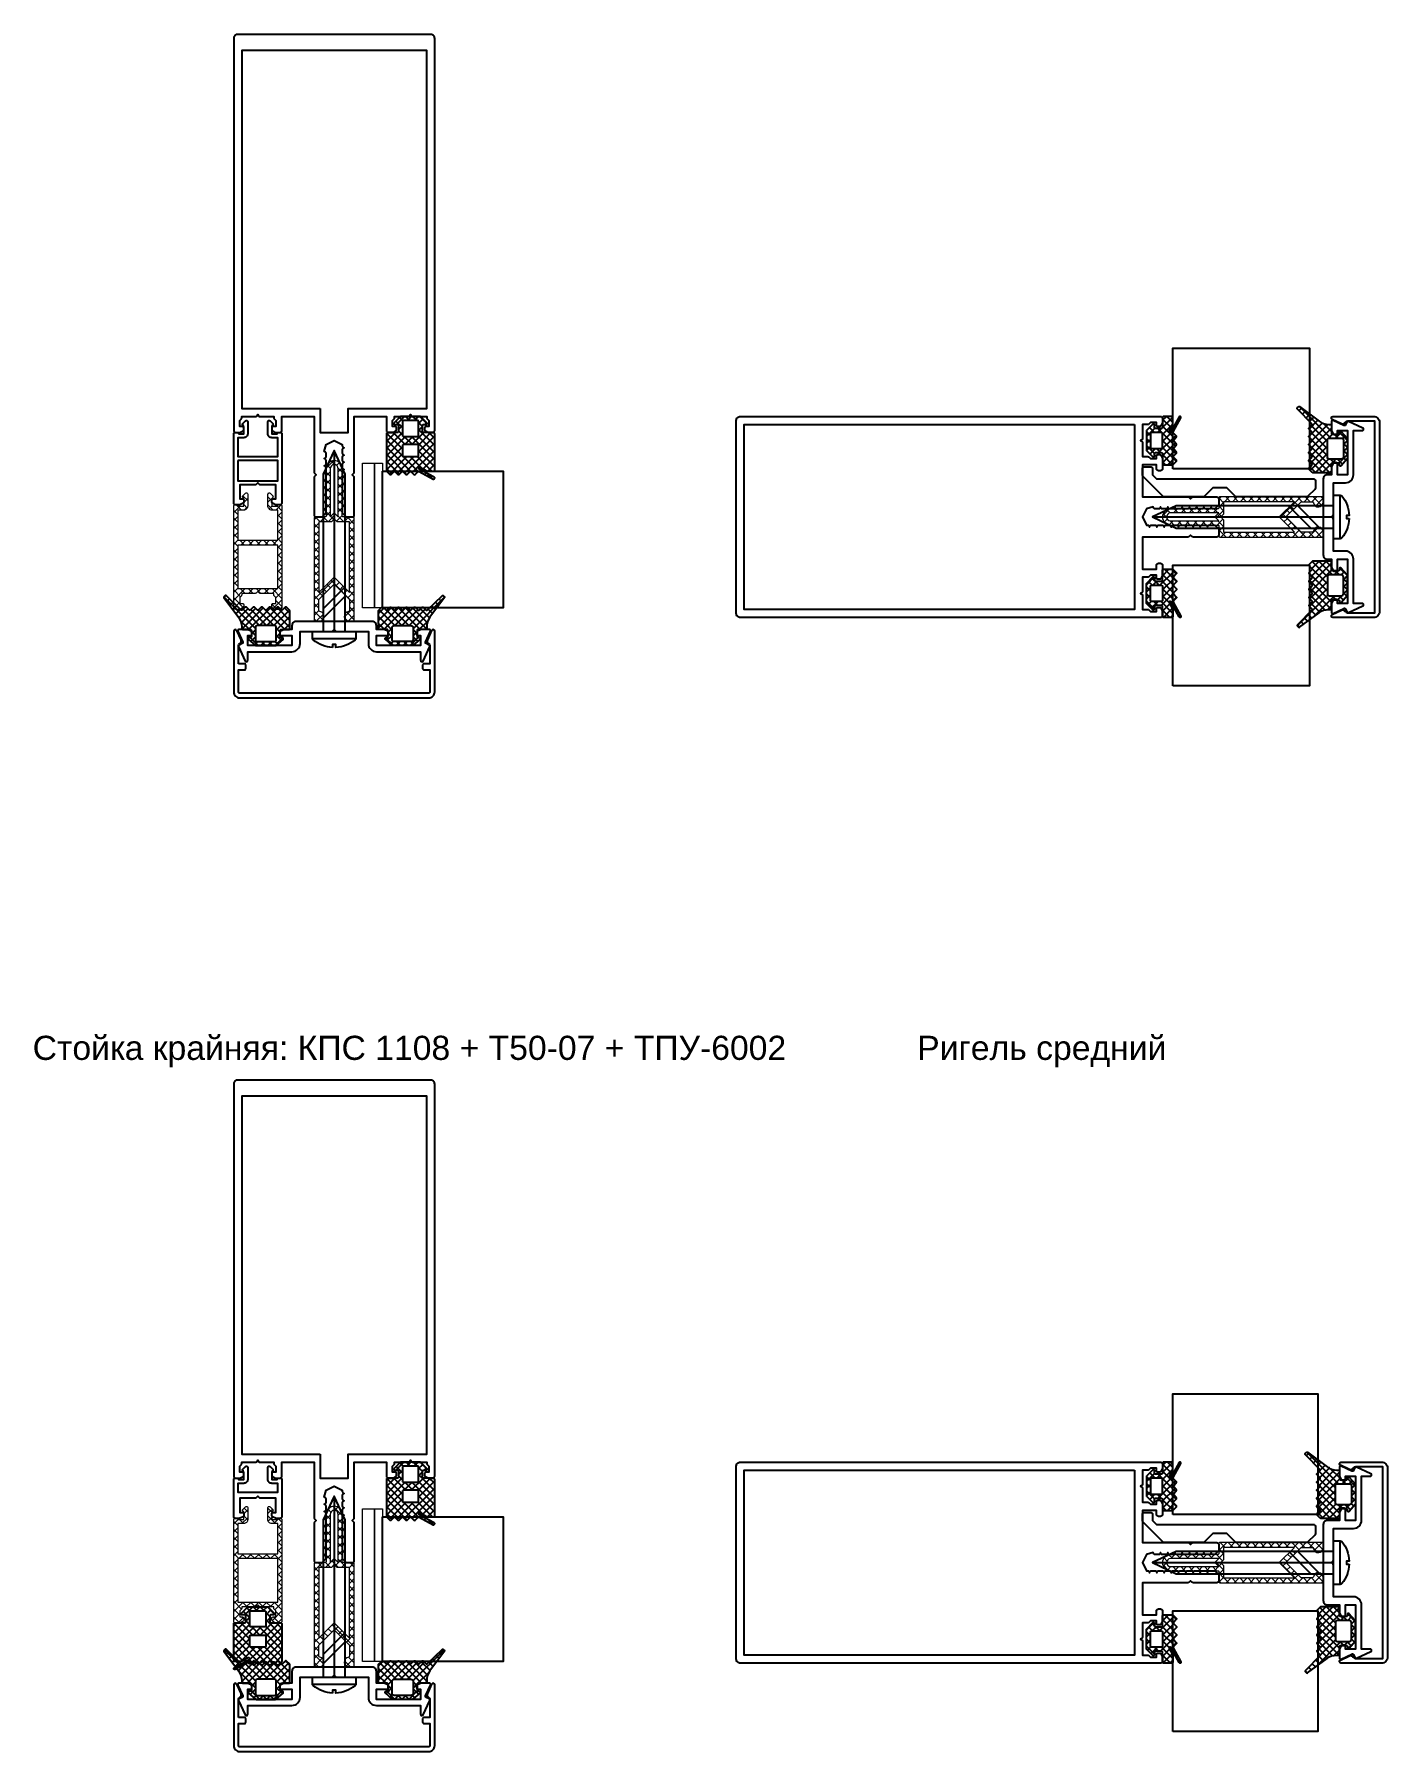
# Model space of a CAD drawing. Header units: millimetres. Extents: x 1744 to 18744, y -2272 to 2782.
# Drawn here: x 12708.1 to 13044.7, y -1097.6 to -670.6 of the extents above; entities that cross this region are included whole.
import ezdxf

# ---------------------------------------------------------------- set-up
doc = ezdxf.new("R2010")
doc.units = ezdxf.units.MM
doc.layers.add('Steklopaket', color=5, linetype='Continuous')
doc.layers.add('подписи', color=7, linetype='Continuous')
for name, color, linetype, lineweight in [('Подкладки', 1, 'Continuous', 20), ('Уплотнители', 1, 'Continuous', 20), ('Штриховка', 1, 'Continuous', 5)]:
    doc.layers.add(name, color=color, linetype=linetype, lineweight=lineweight)
doc.styles.get("Standard").update_dxf_attribs({"font": 'arial.ttf'})

# ---------------------------------------------------------------- blocks, each defined once
blk = doc.blocks.new('КП45548')
at = {"color": 146, "true_color": 0x105689}
blk.add_lwpolyline([(-25, 21.5, 0.414214), (-24.5, 21), (-23.57, 21, 0.116434), (-23.44, 21.03), (-22.67, 21.42, 0.284079), (-22.5, 21.69), (-22.5, 22.2, 0.414214), (-22.8, 22.5), (-23.5, 22.5), (-23.5, 24), (-23.09, 24.41, 0.198912), (-23, 24.62), (-23, 25), (-19.44, 25, 0.284079), (-19.17, 25.17), (-19, 25.5), (-18.83, 25.17, 0.284079), (-18.56, 25), (-15, 25), (-15, 24.62, 0.198912), (-14.91, 24.41), (-14.5, 24), (-14.5, 22.5), (-15.2, 22.5, 0.414214), (-15.5, 22.2), (-15.5, 21.69, 0.284079), (-15.33, 21.42), (-14.56, 21.03, 0.116434), (-14.43, 21), (-13.5, 21, 0.414214), (-13, 21.5), (-13, 25), (-5, 25), (-5, 11.12, 0.198912), (-4.91, 10.91), (-4.5, 10.5), (-4.91, 10.09, 0.198912), (-5, 9.88), (-5, 0.5, 0.414214), (-4.5, 0), (-3.12, 0, 0.198912), (-2.91, 0.09), (-2.09, 0.91, 0.198912), (-2, 1.12), (-2, 1.46, 0.284079), (-2.17, 1.73), (-2.5, 1.9), (-2.17, 2.07, 0.284079), (-2, 2.34), (-2, 3.26, 0.284079), (-2.17, 3.53), (-2.5, 3.7), (-2.17, 3.87, 0.284079), (-2, 4.14), (-2, 5.06, 0.284079), (-2.17, 5.33), (-2.5, 5.5), (-2.17, 5.67, 0.284079), (-2, 5.94), (-2, 6.86, 0.284079), (-2.17, 7.13), (-2.5, 7.3), (-2.17, 7.47, 0.284079), (-2, 7.74), (-2, 8.66, 0.284079), (-2.17, 8.93), (-2.5, 9.1), (-2.17, 9.27, 0.284079), (-2, 9.54), (-2, 10.46, 0.284079), (-2.17, 10.73), (-2.5, 10.9), (-2.17, 11.07, 0.284079), (-2, 11.34), (-2, 12.26, 0.284079), (-2.17, 12.53), (-2.5, 12.7), (-2.17, 12.87, 0.284079), (-2, 13.14), (-2, 14.06, 0.284079), (-2.17, 14.33), (-2.5, 14.5), (-2.17, 14.67, 0.284079), (-2, 14.94), (-2, 15.86, 0.284079), (-2.17, 16.13), (-2.5, 16.3), (-2, 18), (0, 19), (2, 18), (2, 17.64, 0.284079), (2.17, 17.37), (2.5, 17.2), (2.17, 17.03, 0.284079), (2, 16.76), (2, 15.84, 0.284079), (2.17, 15.57), (2.5, 15.4), (2.17, 15.23, 0.284079), (2, 14.96), (2, 14.04, 0.284079), (2.17, 13.77), (2.5, 13.6), (2.17, 13.43, 0.284079), (2, 13.16), (2, 12.24, 0.284079), (2.17, 11.97), (2.5, 11.8), (2.17, 11.63, 0.284079), (2, 11.36), (2, 10.44, 0.284079), (2.17, 10.17), (2.5, 10), (2.17, 9.83, 0.284079), (2, 9.56), (2, 8.64, 0.284079), (2.17, 8.37), (2.5, 8.2), (2.17, 8.03, 0.284079), (2, 7.76), (2, 6.84, 0.284079), (2.17, 6.57), (2.5, 6.4), (2.17, 6.23, 0.284079), (2, 5.96), (2, 5.04, 0.284079), (2.17, 4.77), (2.5, 4.6), (2.17, 4.43, 0.284079), (2, 4.16), (2, 3.24, 0.284079), (2.17, 2.97), (2.5, 2.8), (2.17, 2.63, 0.284079), (2, 2.36), (2, 1.12, 0.198912), (2.09, 0.91), (2.91, 0.09, 0.198912), (3.12, 0), (4.5, 0, 0.414214), (5, 0.5), (5, 9.88, 0.198912), (4.91, 10.09), (4.5, 10.5), (4.91, 10.91, 0.198912), (5, 11.12), (5, 25), (13, 25), (13, 21.5, 0.414214), (13.5, 21), (14.43, 21, 0.116434), (14.56, 21.03), (15.33, 21.42, 0.284079), (15.5, 21.69), (15.5, 22.2, 0.414214), (15.2, 22.5), (14.5, 22.5), (14.5, 24), (14.91, 24.41, 0.198912), (15, 24.62), (15, 25), (18.56, 25, 0.284079), (18.83, 25.17), (19, 25.5), (19.17, 25.17, 0.284079), (19.44, 25), (23, 25), (23, 24.62, 0.198912), (23.09, 24.41), (23.5, 24), (23.5, 22.5), (22.8, 22.5, 0.414214), (22.5, 22.2), (22.5, 21.69, 0.284079), (22.67, 21.42), (23.44, 21.03, 0.116434), (23.57, 21), (24.5, 21, 0.414214), (25, 21.5), (25, 119, 0.414214), (24, 120), (-24, 120, 0.414214), (-25, 119)], format="xyb", close=True, dxfattribs=at)
blk.add_lwpolyline([(-3.5, 27), (-3.5, 21), (3.5, 21), (3.5, 27), (23, 27), (23, 116), (-23, 116), (-23, 27)], close=True, dxfattribs=at)
blk = doc.blocks.new('ТПУ-6002')
at = {"true_color": 0xafd9aa}
h = blk.add_hatch(dxfattribs=at)
h.set_pattern_fill('ANSI37', color=9, scale=10, angle=180, style=0)
h.set_pattern_definition([(225, (359.6389, 110.4286), (0.8838835, -0.8838835), []), (315, (359.6389, 110.4286), (0.8838835, 0.8838835), [])])
edge = h.paths.add_edge_path(flags=16)
edge.add_line((1.75, -1), (-1.75, -1))
edge.add_arc((-1.75, -1.25), 0.25, 90, 180)
edge.add_line((-2, -1.25), (-2, -4.75))
edge.add_arc((-1.75, -4.75), 0.25, 180, 270)
edge.add_line((-1.75, -5), (1.75, -5))
edge.add_arc((1.75, -4.75), 0.25, 270, 360)
edge.add_line((2, -4.75), (2, -1.25))
edge.add_arc((1.75, -1.25), 0.25, 0, 90)
edge = h.paths.add_edge_path()
edge.add_line((2.37, -12.66), (4.04, -13.57))
edge.add_arc((4.16, -13.35), 0.25, 241.5196, 270)
edge.add_line((4.16, -13.6), (5.75, -13.6))
edge.add_arc((5.75, -13.35), 0.25, 270, 360)
edge.add_line((6, -13.35), (6, -4.25))
edge.add_arc((5.75, -4.25), 0.25, 0, 90)
edge.add_line((5.75, -4), (3.25, -4))
edge.add_arc((3.25, -3.75), 0.25, 180, 270, ccw=False)
edge.add_line((3, -3.75), (3, -2.25))
edge.add_arc((3.25, -2.25), 0.25, 90, 180, ccw=False)
edge.add_line((3.25, -2), (3.9, -2))
edge.add_arc((3.9, -1.75), 0.25, 270, 405.0646)
edge.add_line((4.08, -1.57), (2.57, -0.07))
edge.add_arc((2.4, -0.25), 0.25, 45.0646, 90)
edge.add_line((2.4, 0), (-2.4, 0))
edge.add_arc((-2.4, -0.25), 0.25, 90, 134.9354)
edge.add_line((-2.57, -0.07), (-4.08, -1.57))
edge.add_arc((-3.9, -1.75), 0.25, 134.9354, 270)
edge.add_line((-3.9, -2), (-3.25, -2))
edge.add_arc((-3.25, -2.25), 0.25, 0, 90, ccw=False)
edge.add_line((-3, -2.25), (-3, -3.75))
edge.add_arc((-3.25, -3.75), 0.25, -90, 0, ccw=False)
edge.add_line((-3.25, -4), (-5.75, -4))
edge.add_arc((-5.75, -4.25), 0.25, 90, 180)
edge.add_line((-6, -4.25), (-6, -13.5))
edge.add_arc((-5.75, -13.5), 0.25, 180, 225)
edge.add_line((-5.93, -13.67), (-5.18, -14.42))
edge.add_arc((-5, -14.25), 0.25, 225, 315)
edge.add_line((-4.82, -14.42), (-4.18, -13.78))
edge.add_arc((-4, -13.95), 0.25, 45, 135, ccw=False)
edge.add_line((-3.82, -13.78), (-3.18, -14.42))
edge.add_arc((-3, -14.25), 0.25, 225, 315)
edge.add_line((-2.82, -14.42), (-2.18, -13.78))
edge.add_arc((-2, -13.95), 0.25, 45, 135, ccw=False)
edge.add_line((-1.82, -13.78), (-1.18, -14.42))
edge.add_arc((-1, -14.25), 0.25, 225, 315)
edge.add_line((-0.82, -14.42), (-0.18, -13.78))
edge.add_arc((0, -13.95), 0.25, 45, 135, ccw=False)
edge.add_line((0.18, -13.78), (0.82, -14.42))
edge.add_arc((1, -14.25), 0.25, 225, 315)
edge.add_line((1.18, -14.42), (1.87, -13.73))
edge.add_arc((2.04, -13.91), 0.25, 61.5196, 135, ccw=False)
edge.add_line((2.16, -13.69), (5.63, -15.57))
edge.add_arc((5.75, -15.35), 0.25, 241.5196, 421.5196)
edge.add_line((5.87, -15.13), (2.13, -13.1))
edge.add_arc((2.25, -12.88), 0.25, 61.5196, 241.5196, ccw=False)
edge = h.paths.add_edge_path(flags=16)
edge.add_line((1.75, -7), (-1.75, -7))
edge.add_arc((-1.75, -7.25), 0.25, 90, 180)
edge.add_line((-2, -7.25), (-2, -9.75))
edge.add_arc((-1.75, -9.75), 0.25, 180, 270)
edge.add_line((-1.75, -10), (1.75, -10))
edge.add_arc((1.75, -9.75), 0.25, 270, 360)
edge.add_line((2, -9.75), (2, -7.25))
edge.add_arc((1.75, -7.25), 0.25, 0, 90)
at = {"color": 9, "true_color": 0xafd9aa}
for points in [[(2.37, -12.66), (4.04, -13.57, 0.124913), (4.16, -13.6), (5.75, -13.6, 0.414214), (6, -13.35), (6, -4.25, 0.414214), (5.75, -4), (3.25, -4, -0.414214), (3, -3.75), (3, -2.25, -0.414214), (3.25, -2), (3.9, -2, 0.668587), (4.08, -1.57), (2.57, -0.07, 0.198619), (2.4, 0), (-2.4, 0, 0.198619), (-2.57, -0.07), (-4.08, -1.57, 0.668587), (-3.9, -2), (-3.25, -2, -0.414214), (-3, -2.25), (-3, -3.75, -0.414214), (-3.25, -4), (-5.75, -4, 0.414214), (-6, -4.25), (-6, -13.5, 0.198912), (-5.93, -13.67), (-5.18, -14.42, 0.414214), (-4.82, -14.42), (-4.18, -13.78, -0.414214), (-3.82, -13.78), (-3.18, -14.42, 0.414214), (-2.82, -14.42), (-2.18, -13.78, -0.414214), (-1.82, -13.78), (-1.18, -14.42, 0.414214), (-0.82, -14.42), (-0.18, -13.78, -0.414214), (0.18, -13.78), (0.82, -14.42, 0.414214), (1.18, -14.42), (1.87, -13.73, -0.332076), (2.16, -13.69), (5.63, -15.57, 1), (5.87, -15.13), (2.13, -13.1, -1)], [(1.75, -1), (-1.75, -1, 0.414214), (-2, -1.25), (-2, -4.75, 0.414214), (-1.75, -5), (1.75, -5, 0.414214), (2, -4.75), (2, -1.25, 0.414214)], [(1.75, -7), (-1.75, -7, 0.414214), (-2, -7.25), (-2, -9.75, 0.414214), (-1.75, -10), (1.75, -10, 0.414214), (2, -9.75), (2, -7.25, 0.414214)]]:
    blk.add_lwpolyline(points, format="xyb", close=True, dxfattribs=at)
blk = doc.blocks.new('КПС 758')
blk.add_lwpolyline([(-23.77, 2.33, 0.414214), (-23.63, 1.93), (-22.87, 1.58, -0.414214), (-22.73, 1.18), (-23.97, -1.49, 0.548619), (-23.7, -1.92), (-21.57, -1.92, 0.116434), (-21.44, -1.89), (-20.67, -1.5, 0.284079), (-20.5, -1.23), (-20.5, -0.72, 0.414214), (-20.8, -0.42), (-21.5, -0.42), (-21.5, 2.08), (-10.5, 2.08), (-10.5, -0.42), (-13.2, -0.42, 0.414214), (-13.5, -0.72), (-13.5, -1.23, 0.284079), (-13.33, -1.5), (-12.56, -1.89, 0.116434), (-12.43, -1.92), (-10.5, -1.92), (-10.5, -2.92, 0.414214), (-9.5, -3.92), (9.5, -3.92, 0.414214), (10.5, -2.92), (10.5, -1.92), (12.43, -1.92, 0.116434), (12.56, -1.89), (13.33, -1.5, 0.284079), (13.5, -1.23), (13.5, -0.72, 0.414214), (13.2, -0.42), (10.5, -0.42), (10.5, 2.08), (21.5, 2.08), (21.5, -0.42), (20.8, -0.42, 0.414214), (20.5, -0.72), (20.5, -1.23, 0.284079), (20.67, -1.5), (21.44, -1.89, 0.116434), (21.57, -1.92), (23.7, -1.92, 0.548619), (23.97, -1.49), (22.73, 1.18, -0.414214), (22.87, 1.58), (23.63, 1.93, 0.414214), (23.77, 2.33), (22.1, 5.91, 0.291473), (21.83, 6.08), (21.8, 6.08, 0.414214), (21.5, 5.78), (21.5, 3.58), (10.5, 3.58, 0.414214), (8.5, 1.58), (8.5, -1.42), (0.62, -1.42, 0.198912), (0.41, -1.51), (0, -1.92), (-0.41, -1.51, 0.198912), (-0.62, -1.42), (-8.5, -1.42), (-8.5, 1.58, 0.414214), (-10.5, 3.58), (-21.5, 3.58), (-21.5, 5.78, 0.414214), (-21.8, 6.08), (-21.83, 6.08, 0.291473), (-22.1, 5.91)], format="xyb", close=True)
blk = doc.blocks.new('ТПУ-007ММ')
at = {"true_color": 0xafd9aa}
h = blk.add_hatch(dxfattribs=at)
h.set_pattern_fill('ANSI37', color=9, scale=10, angle=180, style=0)
h.set_pattern_definition([(225, (-3851.0623, 2334.4012), (0.88388348, -0.88388348), []), (315, (-3851.0623, 2334.4012), (0.88388348, 0.88388348), [])])
edge = h.paths.add_edge_path(flags=16)
edge.add_line((2.1, -1), (-2.1, -1))
edge.add_arc((-2.1, -1.5), 0.5, 90, 180)
edge.add_line((-2.6, -1.5), (-2.6, -4.5))
edge.add_arc((-2.1, -4.5), 0.5, 180, 270)
edge.add_line((-2.1, -5), (2.1, -5))
edge.add_arc((2.1, -4.5), 0.5, 270, 360)
edge.add_line((2.6, -4.5), (2.6, -1.5))
edge.add_arc((2.1, -1.5), 0.5, 0, 90)
edge = h.paths.add_edge_path()
edge.add_arc((-3.85, -2.25), 0.25, 0, 90, ccw=False)
edge.add_line((-3.6, -2.25), (-3.6, -3.75))
edge.add_arc((-3.85, -3.75), 0.25, -90, 0, ccw=False)
edge.add_line((-3.85, -4), (-5.75, -4))
edge.add_arc((-5.75, -4.25), 0.25, 90, 180)
edge.add_line((-6, -4.25), (-6, -8.62))
edge.add_arc((-5.8, -8.62), 0.2, 180, 225)
edge.add_line((-5.94, -8.76), (-5.18, -9.53))
edge.add_arc((-5, -9.35), 0.25, 225, 315)
edge.add_line((-4.82, -9.53), (-4.18, -8.88))
edge.add_arc((-4, -9.06), 0.25, 45, 135, ccw=False)
edge.add_line((-3.82, -8.88), (-3.18, -9.53))
edge.add_arc((-3, -9.35), 0.25, 225, 315)
edge.add_line((-2.82, -9.53), (-2.18, -8.88))
edge.add_arc((-2, -9.06), 0.25, 45, 135, ccw=False)
edge.add_line((-1.82, -8.88), (-1.18, -9.53))
edge.add_arc((-1, -9.35), 0.25, 225, 315)
edge.add_line((-0.82, -9.53), (-0.18, -8.88))
edge.add_arc((0, -9.06), 0.25, 45, 135, ccw=False)
edge.add_line((0.18, -8.88), (0.82, -9.53))
edge.add_arc((1, -9.35), 0.25, 225, 315)
edge.add_line((1.18, -9.53), (1.82, -8.88))
edge.add_arc((2, -9.06), 0.25, 45, 135, ccw=False)
edge.add_line((2.18, -8.88), (2.82, -9.53))
edge.add_arc((3, -9.35), 0.25, 225, 315)
edge.add_line((3.18, -9.53), (3.82, -8.88))
edge.add_arc((4, -9.06), 0.25, 45, 135, ccw=False)
edge.add_line((4.18, -8.88), (4.82, -9.53))
edge.add_arc((5, -9.35), 0.25, 225, 315)
edge.add_line((5.18, -9.53), (5.82, -8.88))
edge.add_arc((6, -9.06), 0.25, 45, 135, ccw=False)
edge.add_line((6.18, -8.88), (9.82, -12.42))
edge.add_arc((10, -12.25), 0.25, 225, 315)
edge.add_line((10.18, -12.42), (10.39, -12.21))
edge.add_arc((10.21, -12.04), 0.25, 315, 380.2249)
edge.add_line((10.44, -11.95), (6.8, -7.06))
edge.add_arc((10, -4.67), 4, 180, 216.7605, ccw=False)
edge.add_line((6, -4.67), (6, -4.3))
edge.add_arc((5.7, -4.3), 0.3, 360, 450)
edge.add_line((5.7, -4), (3.85, -4))
edge.add_arc((3.85, -3.75), 0.25, 180, 270, ccw=False)
edge.add_line((3.6, -3.75), (3.6, -2.25))
edge.add_arc((3.85, -2.25), 0.25, 90, 180, ccw=False)
edge.add_line((3.85, -2), (4.1, -2))
edge.add_arc((4.1, -1.75), 0.25, 270, 405.0646)
edge.add_line((4.28, -1.57), (2.57, -0.07))
edge.add_arc((2.4, -0.25), 0.25, 45.0646, 90)
edge.add_line((2.4, 0), (-2.4, 0))
edge.add_arc((-2.4, -0.25), 0.25, 90, 134.9354)
edge.add_line((-2.57, -0.07), (-4.28, -1.57))
edge.add_arc((-4.1, -1.75), 0.25, 134.9354, 270)
edge.add_line((-4.1, -2), (-3.85, -2))
at = {"color": 9, "true_color": 0xafd9aa}
for points in [[(-3.85, -2, -0.414214), (-3.6, -2.25), (-3.6, -3.75, -0.414214), (-3.85, -4), (-5.75, -4, 0.414214), (-6, -4.25), (-6, -8.62, 0.198912), (-5.94, -8.76), (-5.18, -9.53, 0.414214), (-4.82, -9.53), (-4.18, -8.88, -0.414214), (-3.82, -8.88), (-3.18, -9.53, 0.414214), (-2.82, -9.53), (-2.18, -8.88, -0.414214), (-1.82, -8.88), (-1.18, -9.53, 0.414214), (-0.82, -9.53), (-0.18, -8.88, -0.414214), (0.18, -8.88), (0.82, -9.53, 0.414214), (1.18, -9.53), (1.82, -8.88, -0.414214), (2.18, -8.88), (2.82, -9.53, 0.414214), (3.18, -9.53), (3.82, -8.88, -0.414214), (4.18, -8.88), (4.82, -9.53, 0.414214), (5.18, -9.53), (5.82, -8.88, -0.414214), (6.18, -8.88), (9.82, -12.42, 0.414214), (10.18, -12.42), (10.39, -12.21, 0.292538), (10.44, -11.95), (6.8, -7.06, -0.161788), (6, -4.67), (6, -4.3, 0.414214), (5.7, -4), (3.85, -4, -0.414214), (3.6, -3.75), (3.6, -2.25, -0.414214), (3.85, -2), (4.1, -2, 0.668587), (4.28, -1.57), (2.57, -0.07, 0.198619), (2.4, 0), (-2.4, 0, 0.198619), (-2.57, -0.07), (-4.28, -1.57, 0.668587), (-4.1, -2)], [(2.1, -1), (-2.1, -1, 0.414214), (-2.6, -1.5), (-2.6, -4.5, 0.414214), (-2.1, -5), (2.1, -5, 0.414214), (2.6, -4.5), (2.6, -1.5, 0.414214)]]:
    blk.add_lwpolyline(points, format="xyb", close=True, dxfattribs=at)
blk = doc.blocks.new('КП45310')
at = {"color": 0}
blk.add_lwpolyline([(23.8, -4.26), (23.8, -8.78, -0.279739), (23.48, -9.31, 0.401559), (23.17, -10.23), (24.24, -12.52, 0.802585), (25, -12.36), (25, 2.74, 0.414214), (23.5, 4.24), (-23.5, 4.24, 0.414214), (-25, 2.74), (-25, -12.36, 0.802585), (-24.24, -12.52), (-23.17, -10.23, 0.401559), (-23.48, -9.31, -0.279739), (-23.8, -8.78), (-23.8, -4.26), (-22.3, -4.26, 0.414214), (-22, -3.96), (-22, -3.06, 0.414214), (-22.3, -2.76), (-23.8, -2.76), (-23.8, 2.74, -0.414214), (-23.5, 3.04), (23.5, 3.04, -0.414214), (23.8, 2.74), (23.8, -2.76), (22.3, -2.76, 0.414214), (22, -3.06), (22, -3.96, 0.414214), (22.3, -4.26)], format="xyb", close=True, dxfattribs=at)
blk = doc.blocks.new('ВС 5.5х45 А2 DIN7981')
for p, q in [((0, 38), (0, -7)), ((-5.4, -8.69), (5.4, -8.69))]:
    blk.add_line(p, q)
for points in [[(2.75, -7), (2.75, 32.1), (0, 38), (-2.75, 32.1), (-2.75, -7)], [(-2.75, -3.67), (2.75, 1.83), (2.75, 4.12), (-2.75, -1.38)]]:
    blk.add_lwpolyline(points, close=True)
blk.add_lwpolyline([(-0.39, -10.94, -0.161849), (-5.22, -9.08, -0.223888), (-5.4, -8.69), (-5.4, -7), (5.4, -7), (5.4, -8.69, -0.223888), (5.22, -9.08, -0.161849), (0.39, -10.94), (0.39, -10.24), (-0.39, -10.24)], format="xyb", close=True)
blk = doc.blocks.new('Т50-02')
at = {"layer": 'Штриховка', "lineweight": 5}
h = blk.add_hatch(dxfattribs=at)
h.set_pattern_fill('ANSI37', color=256, scale=11.2, angle=90, style=0)
h.set_pattern_definition([(135, (-7168.1142, 4009.3535), (-0.9899495, -0.9899495), []), (225, (-7168.1142, 4009.3535), (0.9899495, -0.9899495), [])])
h.paths.add_polyline_path([(-13.2, -0.7), (-12.5, 0), (-13.2, 0.7), (-13.2, 3.8), (-30.8, 3.8), (-27, 0), (-30.8, -3.8), (-13.2, -3.8)], flags=16)
edge = h.paths.add_edge_path()
edge.add_line((-12, -4.7), (-12, -2.25))
edge.add_arc((-11.75, -2.25), 0.25, 90, 180, ccw=False)
edge.add_line((-11.75, -2), (-5.2, -2))
edge.add_arc((-5, -1.85), 0.25, 216.8699, 323.1301)
edge.add_line((-4.8, -2), (0, -2))
edge.add_arc((0, 0), 2, 270, 450)
edge.add_line((0, 2), (-4.8, 2))
edge.add_arc((-5, 1.85), 0.25, 36.8699, 143.1301)
edge.add_line((-5.2, 2), (-11.75, 2))
edge.add_arc((-11.75, 2.25), 0.25, 180, 270, ccw=False)
edge.add_line((-12, 2.25), (-12, 4.7))
edge.add_arc((-12.3, 4.7), 0.3, 0, 90)
edge.add_line((-12.3, 5), (-37.7, 5))
edge.add_arc((-37.7, 4.7), 0.3, 90, 180)
edge.add_line((-38, 4.7), (-38, 3.75))
edge.add_arc((-36.75, 3.75), 1.25, 180, 350.7182)
edge.add_arc((-35.22, 3.5), 0.3, 90, 170.7182, ccw=False)
edge.add_line((-35.22, 3.8), (-32.5, 3.8))
edge.add_line((-32.5, 3.8), (-28.7, 0))
edge.add_line((-28.7, 0), (-32.5, -3.8))
edge.add_line((-32.5, -3.8), (-35.22, -3.8))
edge.add_arc((-35.22, -3.5), 0.3, 189.2818, 270, ccw=False)
edge.add_arc((-36.75, -3.75), 1.25, 9.2818, 180)
edge.add_line((-38, -3.75), (-38, -4.7))
edge.add_arc((-37.7, -4.7), 0.3, 180, 270)
edge.add_line((-37.7, -5), (-12.3, -5))
edge.add_arc((-12.3, -4.7), 0.3, 270, 360)
edge = h.paths.add_edge_path(flags=16)
edge.add_line((-11, 0), (-12, -1))
edge.add_line((-12, -1), (0, -1))
edge.add_arc((0, 0), 1, 270, 450)
edge.add_line((0, 1), (-12, 1))
edge.add_line((-12, 1), (-11, 0))
at = {"layer": 'Уплотнители'}
for points in [[(-12, -4.7), (-12, -2.25, -0.414214), (-11.75, -2), (-5.2, -2, 0.5), (-4.8, -2), (0, -2, 1), (0, 2), (-4.8, 2, 0.5), (-5.2, 2), (-11.75, 2, -0.414214), (-12, 2.25), (-12, 4.7, 0.414214), (-12.3, 5), (-37.7, 5, 0.414214), (-38, 4.7), (-38, 3.75, 0.922113), (-35.52, 3.55, -0.367523), (-35.22, 3.8), (-32.5, 3.8), (-28.7, 0), (-32.5, -3.8), (-35.22, -3.8, -0.367523), (-35.52, -3.55, 0.922113), (-38, -3.75), (-38, -4.7, 0.414214), (-37.7, -5), (-12.3, -5, 0.414214)], [(-11, 0), (-12, -1), (0, -1, 1), (0, 1), (-12, 1), (-11, 0)]]:
    blk.add_lwpolyline(points, format="xyb", close=True, dxfattribs=at)
blk.add_lwpolyline([(-13.2, -0.7), (-12.5, 0), (-13.2, 0.7), (-13.2, 3.8), (-30.8, 3.8), (-27, 0), (-30.8, -3.8), (-13.2, -3.8)], close=True, dxfattribs=at)
blk = doc.blocks.new('КПС 1109')
blk.add_lwpolyline([(4.8, -5.7), (3.5, -5.7), (3.5, -7.49, 0.198912), (3.59, -7.7), (3.71, -7.83, -0.414214), (3.71, -8.25), (3.06, -8.9, -0.668179), (2.5, -8.67), (2.5, -5.7, -0.414214), (3.5, -4.7), (5, -4.7), (5, 0), (-5, 0), (-5, -4.7), (-3.5, -4.7, -0.414214), (-2.5, -5.7), (-2.5, -8.67, -0.668179), (-3.06, -8.9), (-3.71, -8.25, -0.414214), (-3.71, -7.83), (-3.59, -7.7, 0.198912), (-3.5, -7.49), (-3.5, -5.7), (-4.8, -5.7, -0.414214), (-5.1, -6), (-5.7, -6, -0.414214), (-6, -5.7), (-6, 11.5, -0.414214), (-5.5, 12), (-4.57, 12, -0.116434), (-4.44, 11.97), (-3.67, 11.58, -0.284079), (-3.5, 11.31), (-3.5, 10.8, -0.414214), (-3.8, 10.5), (-4.5, 10.5), (-4.5, 7), (-0.62, 7, -0.198912), (-0.41, 6.91), (0, 6.5), (0.41, 6.91, -0.198912), (0.62, 7), (4.5, 7), (4.5, 10.5), (3.8, 10.5, -0.414214), (3.5, 10.8), (3.5, 11.31, -0.284079), (3.67, 11.58), (4.44, 11.97, -0.116434), (4.57, 12), (5.5, 12, -0.414214), (6, 11.5), (6, -5.7, -0.414214), (5.7, -6), (5.1, -6, -0.414214)], format="xyb", close=True)
blk.add_lwpolyline([(5, 1), (5, 6), (-5, 6), (-5, 1)], close=True)
blk = doc.blocks.new('Т50-07')
at = {"layer": 'Штриховка', "lineweight": 5}
h = blk.add_hatch(dxfattribs=at)
h.set_pattern_fill('ANSI37', color=256, scale=11.2, angle=90, style=0)
h.set_pattern_definition([(135, (-11406.9071, 3792.9893), (-0.9899495, -0.9899495), []), (225, (-11406.9071, 3792.9893), (0.9899495, -0.9899495), [])])
h.paths.add_polyline_path([(1.2, 5), (1.2, -5), (12, -5), (12, 5)], flags=16)
edge = h.paths.add_edge_path()
edge.add_line((0, 5), (-7.5, 5))
edge.add_line((-7.5, 5), (-7.5, 3.5))
edge.add_arc((-8.5, 3.5), 1, -90, 0, ccw=False)
edge.add_line((-8.5, 2.5), (-11.48, 2.5))
edge.add_arc((-11.48, 2.82), 0.317, 135, 270, ccw=False)
edge.add_line((-11.71, 3.04), (-11.04, 3.71))
edge.add_arc((-10.82, 3.5), 0.3, 45, 135, ccw=False)
edge.add_line((-10.61, 3.71), (-10.4, 3.5))
edge.add_line((-10.4, 3.5), (-8.5, 3.5))
edge.add_line((-8.5, 3.5), (-8.5, 4.8))
edge.add_arc((-8.5, 5.1), 0.3, 180, 270, ccw=False)
edge.add_line((-8.8, 5.1), (-8.8, 5.7))
edge.add_arc((-8.5, 5.7), 0.3, 90, 180, ccw=False)
edge.add_line((-8.5, 6), (16.7, 6))
edge.add_arc((16.7, 5.5), 0.5, 0, 90, ccw=False)
edge.add_line((17.2, 5.5), (17.2, 4.57))
edge.add_arc((16.9, 4.57), 0.3, -26.5651, 0, ccw=False)
edge.add_line((17.17, 4.44), (16.78, 3.67))
edge.add_arc((16.51, 3.8), 0.3, 270, 333.4349, ccw=False)
edge.add_line((16.51, 3.5), (16, 3.5))
edge.add_arc((16, 3.8), 0.3, 180, 270, ccw=False)
edge.add_line((15.7, 3.8), (15.7, 4.5))
edge.add_line((15.7, 4.5), (14.2, 4.5))
edge.add_line((14.2, 4.5), (13.79, 4.09))
edge.add_arc((13.58, 4.3), 0.3, 270, 315, ccw=False)
edge.add_line((13.58, 4), (13.2, 4))
edge.add_line((13.2, 4), (13.2, 0.62))
edge.add_arc((12.9, 0.62), 0.3, -45, 0, ccw=False)
edge.add_line((13.11, 0.41), (12.7, 0))
edge.add_line((12.7, 0), (13.11, -0.41))
edge.add_arc((12.9, -0.62), 0.3, 0, 45, ccw=False)
edge.add_line((13.2, -0.62), (13.2, -4))
edge.add_line((13.2, -4), (13.58, -4))
edge.add_arc((13.58, -4.3), 0.3, 45, 90, ccw=False)
edge.add_line((13.79, -4.09), (14.2, -4.5))
edge.add_line((14.2, -4.5), (15.7, -4.5))
edge.add_line((15.7, -4.5), (15.7, -3.8))
edge.add_arc((16, -3.8), 0.3, 90, 180, ccw=False)
edge.add_line((16, -3.5), (16.51, -3.5))
edge.add_arc((16.51, -3.8), 0.3, 26.5651, 90, ccw=False)
edge.add_line((16.78, -3.67), (17.17, -4.44))
edge.add_arc((16.9, -4.57), 0.3, 0, 26.5651, ccw=False)
edge.add_line((17.2, -4.57), (17.2, -5.5))
edge.add_arc((16.7, -5.5), 0.5, -90, 0, ccw=False)
edge.add_line((16.7, -6), (-8.5, -6))
edge.add_arc((-8.5, -5.7), 0.3, 180, 270, ccw=False)
edge.add_line((-8.8, -5.7), (-8.8, -5.1))
edge.add_arc((-8.5, -5.1), 0.3, 90, 180, ccw=False)
edge.add_line((-8.5, -4.8), (-8.5, -3.5))
edge.add_line((-8.5, -3.5), (-10.4, -3.5))
edge.add_line((-10.4, -3.5), (-10.61, -3.71))
edge.add_arc((-10.82, -3.5), 0.3, 225, 315, ccw=False)
edge.add_line((-11.04, -3.71), (-11.71, -3.04))
edge.add_arc((-11.48, -2.82), 0.317, 90, 225, ccw=False)
edge.add_line((-11.48, -2.5), (-8.5, -2.5))
edge.add_arc((-8.5, -3.5), 1, 0, 90, ccw=False)
edge.add_line((-7.5, -3.5), (-7.5, -5))
edge.add_line((-7.5, -5), (0, -5))
edge.add_line((0, -5), (0, 5))
at = {"layer": 'Уплотнители'}
blk.add_lwpolyline([(0, 5), (-7.5, 5), (-7.5, 3.5, -0.414214), (-8.5, 2.5), (-11.48, 2.5, -0.668179), (-11.71, 3.04), (-11.04, 3.71, -0.414214), (-10.61, 3.71), (-10.4, 3.5), (-8.5, 3.5), (-8.5, 4.8, -0.414214), (-8.8, 5.1), (-8.8, 5.7, -0.414214), (-8.5, 6), (16.7, 6, -0.414214), (17.2, 5.5), (17.2, 4.57, -0.116434), (17.17, 4.44), (16.78, 3.67, -0.284079), (16.51, 3.5), (16, 3.5, -0.414214), (15.7, 3.8), (15.7, 4.5), (14.2, 4.5), (13.79, 4.09, -0.198912), (13.58, 4), (13.2, 4), (13.2, 0.62, -0.198912), (13.11, 0.41), (12.7, 0), (13.11, -0.41, -0.198912), (13.2, -0.62), (13.2, -4), (13.58, -4, -0.198912), (13.79, -4.09), (14.2, -4.5), (15.7, -4.5), (15.7, -3.8, -0.414214), (16, -3.5), (16.51, -3.5, -0.284079), (16.78, -3.67), (17.17, -4.44, -0.116434), (17.2, -4.57), (17.2, -5.5, -0.414214), (16.7, -6), (-8.5, -6, -0.414214), (-8.8, -5.7), (-8.8, -5.1, -0.414214), (-8.5, -4.8), (-8.5, -3.5), (-10.4, -3.5), (-10.61, -3.71, -0.414214), (-11.04, -3.71), (-11.71, -3.04, -0.668179), (-11.48, -2.5), (-8.5, -2.5, -0.414214), (-7.5, -3.5), (-7.5, -5), (0, -5)], format="xyb", close=True, dxfattribs=at)
blk.add_lwpolyline([(1.2, 5), (1.2, -5), (12, -5), (12, 5)], close=True, dxfattribs=at)
blk = doc.blocks.new('КП45550')
at = {"color": 217, "true_color": 0x93278f}
blk.add_lwpolyline([(-5, 6.38, -0.198912), (-4.91, 6.59), (-4.5, 7), (-4.91, 7.41, -0.198912), (-5, 7.62), (-5, 19), (-13, 19), (-13, 15.5), (-12, 15.5, -0.414214), (-11.5, 15), (-11.5, 14.5, -0.414214), (-12, 14), (-14.43, 14, -0.116434), (-14.56, 14.03), (-15.33, 14.42, -0.284079), (-15.5, 14.69), (-15.5, 15.2, -0.414214), (-15.2, 15.5), (-14.5, 15.5), (-14.5, 17), (-14.91, 17.41, -0.198912), (-15, 17.62), (-15, 19), (-18.56, 19, -0.284079), (-18.83, 19.17), (-19, 19.5), (-19.17, 19.17, -0.284079), (-19.44, 19), (-23, 19), (-23, 17.62, -0.198912), (-23.09, 17.41), (-23.5, 17), (-23.5, 15.5), (-22.8, 15.5, -0.414214), (-22.5, 15.2), (-22.5, 14.69, -0.284079), (-22.67, 14.42), (-23.44, 14.03, -0.116434), (-23.57, 14), (-24.5, 14, -0.414214), (-25, 14.5), (-25, 119, -0.414214), (-24, 120), (24, 120, -0.414214), (25, 119), (25, 14.5, -0.414214), (24.5, 14), (23.57, 14, -0.116434), (23.44, 14.03), (22.67, 14.42, -0.284079), (22.5, 14.69), (22.5, 15.2, -0.414214), (22.8, 15.5), (23.5, 15.5), (23.5, 17), (23.09, 17.41, -0.198912), (23, 17.62), (23, 19), (19.44, 19, -0.284079), (19.17, 19.17), (19, 19.5), (18.83, 19.17, -0.284079), (18.56, 19), (15, 19), (15, 17.62, -0.198912), (14.91, 17.41), (14.5, 17), (14.5, 15.5), (15.2, 15.5, -0.414214), (15.5, 15.2), (15.5, 14.69, -0.284079), (15.33, 14.42), (14.56, 14.03, -0.116434), (14.43, 14), (12, 14, -0.414214), (11.5, 14.5), (11.5, 15, -0.414214), (12, 15.5), (13, 15.5), (13, 19), (5, 19), (5, 7.62, -0.198912), (4.91, 7.41), (4.5, 7), (4.91, 6.59, -0.198912), (5, 6.38), (5, 0.5, -0.414214), (4.5, 0), (3.12, 0, -0.198912), (2.91, 0.09), (2.09, 0.91, -0.198912), (2, 1.12), (2, 1.46, -0.284079), (2.17, 1.73), (2.5, 1.9), (2.17, 2.07, -0.284079), (2, 2.34), (2, 3.26, -0.284079), (2.17, 3.53), (2.5, 3.7), (2.17, 3.87, -0.284079), (2, 4.14), (2, 5.06, -0.284079), (2.17, 5.33), (2.5, 5.5), (2.17, 5.67, -0.284079), (2, 5.94), (2, 6.86, -0.284079), (2.17, 7.13), (2.5, 7.3), (2.17, 7.47, -0.284079), (2, 7.74), (2, 8.66, -0.284079), (2.17, 8.93), (2.5, 9.1), (2.17, 9.27, -0.284079), (2, 9.54), (2, 10.46, -0.284079), (2.17, 10.73), (2.5, 10.9), (2.17, 11.07, -0.284079), (2, 11.34), (2, 12.26, -0.284079), (2.17, 12.53), (2.5, 12.7), (2.17, 12.87, -0.284079), (2, 13.14), (2, 14.06, -0.284079), (2.17, 14.33), (2.5, 14.5), (2.17, 14.67, -0.284079), (2, 14.94), (2, 15.86, -0.284079), (2.17, 16.13), (2.5, 16.3), (2, 18), (0, 19), (-2, 18), (-2, 17.64, -0.284079), (-2.17, 17.37), (-2.5, 17.2), (-2.17, 17.03, -0.284079), (-2, 16.76), (-2, 15.84, -0.284079), (-2.17, 15.57), (-2.5, 15.4), (-2.17, 15.23, -0.284079), (-2, 14.96), (-2, 14.04, -0.284079), (-2.17, 13.77), (-2.5, 13.6), (-2.17, 13.43, -0.284079), (-2, 13.16), (-2, 12.24, -0.284079), (-2.17, 11.97), (-2.5, 11.8), (-2.17, 11.63, -0.284079), (-2, 11.36), (-2, 10.44, -0.284079), (-2.17, 10.17), (-2.5, 10), (-2.17, 9.83, -0.284079), (-2, 9.56), (-2, 8.64, -0.284079), (-2.17, 8.37), (-2.5, 8.2), (-2.17, 8.03, -0.284079), (-2, 7.76), (-2, 6.84, -0.284079), (-2.17, 6.57), (-2.5, 6.4), (-2.17, 6.23, -0.284079), (-2, 5.96), (-2, 5.04, -0.284079), (-2.17, 4.77), (-2.5, 4.6), (-2.17, 4.43, -0.284079), (-2, 4.16), (-2, 3.24, -0.284079), (-2.17, 2.97), (-2.5, 2.8), (-2.17, 2.63, -0.284079), (-2, 2.36), (-2, 1.12, -0.198912), (-2.09, 0.91), (-2.91, 0.09, -0.198912), (-3.12, 0), (-4.5, 0, -0.414214), (-5, 0.5)], format="xyb", close=True, dxfattribs=at)
blk.add_lwpolyline([(23, 21), (-23, 21), (-23, 118), (23, 118)], close=True, dxfattribs=at)
blk = doc.blocks.new('ТПУ-6001')
at = {"true_color": 0xafd9aa}
h = blk.add_hatch(dxfattribs=at)
h.set_pattern_fill('ANSI37', color=9, scale=10, angle=180, style=0)
h.set_pattern_definition([(225, (-3851.2058, 2316.4733), (0.88388348, -0.88388348), []), (315, (-3851.2058, 2316.4733), (0.88388348, 0.88388348), [])])
edge = h.paths.add_edge_path(flags=16)
edge.add_line((1.75, -1), (-1.75, -1))
edge.add_arc((-1.75, -1.25), 0.25, 90, 180)
edge.add_line((-2, -1.25), (-2, -3.75))
edge.add_arc((-1.75, -3.75), 0.25, 180, 270)
edge.add_line((-1.75, -4), (1.75, -4))
edge.add_arc((1.75, -3.75), 0.25, 270, 360)
edge.add_line((2, -3.75), (2, -1.25))
edge.add_arc((1.75, -1.25), 0.25, 0, 90)
edge = h.paths.add_edge_path()
edge.add_line((2.37, -5.66), (4.04, -6.57))
edge.add_arc((4.16, -6.35), 0.25, 241.5196, 270)
edge.add_line((4.16, -6.6), (5.75, -6.6))
edge.add_arc((5.75, -6.35), 0.25, 270, 360)
edge.add_line((6, -6.35), (6, -4.25))
edge.add_arc((5.75, -4.25), 0.25, 0, 90)
edge.add_line((5.75, -4), (3.25, -4))
edge.add_arc((3.25, -3.75), 0.25, 180, 270, ccw=False)
edge.add_line((3, -3.75), (3, -2.25))
edge.add_arc((3.25, -2.25), 0.25, 90, 180, ccw=False)
edge.add_line((3.25, -2), (3.9, -2))
edge.add_arc((3.9, -1.75), 0.25, 270, 405.0646)
edge.add_line((4.08, -1.57), (2.57, -0.07))
edge.add_arc((2.4, -0.25), 0.25, 45.0646, 90)
edge.add_line((2.4, 0), (-2.4, 0))
edge.add_arc((-2.4, -0.25), 0.25, 90, 134.9354)
edge.add_line((-2.57, -0.07), (-4.08, -1.57))
edge.add_arc((-3.9, -1.75), 0.25, 134.9354, 270)
edge.add_line((-3.9, -2), (-3.25, -2))
edge.add_arc((-3.25, -2.25), 0.25, 0, 90, ccw=False)
edge.add_line((-3, -2.25), (-3, -3.75))
edge.add_arc((-3.25, -3.75), 0.25, -90, 0, ccw=False)
edge.add_line((-3.25, -4), (-5.75, -4))
edge.add_arc((-5.75, -4.25), 0.25, 90, 180)
edge.add_line((-6, -4.25), (-6, -6.5))
edge.add_arc((-5.75, -6.5), 0.25, 180, 225)
edge.add_line((-5.93, -6.67), (-5.18, -7.42))
edge.add_arc((-5, -7.25), 0.25, 225, 315)
edge.add_line((-4.82, -7.42), (-4.18, -6.78))
edge.add_arc((-4, -6.95), 0.25, 45, 135, ccw=False)
edge.add_line((-3.82, -6.78), (-3.18, -7.42))
edge.add_arc((-3, -7.25), 0.25, 225, 315)
edge.add_line((-2.82, -7.42), (-2.18, -6.78))
edge.add_arc((-2, -6.95), 0.25, 45, 135, ccw=False)
edge.add_line((-1.82, -6.78), (-1.18, -7.42))
edge.add_arc((-1, -7.25), 0.25, 225, 315)
edge.add_line((-0.82, -7.42), (-0.18, -6.78))
edge.add_arc((0, -6.95), 0.25, 45, 135, ccw=False)
edge.add_line((0.18, -6.78), (0.82, -7.42))
edge.add_arc((1, -7.25), 0.25, 225, 315)
edge.add_line((1.18, -7.42), (1.87, -6.73))
edge.add_arc((2.04, -6.91), 0.25, 61.5196, 135, ccw=False)
edge.add_line((2.16, -6.69), (5.63, -8.57))
edge.add_arc((5.75, -8.35), 0.25, 241.5196, 421.5196)
edge.add_line((5.87, -8.13), (2.13, -6.1))
edge.add_arc((2.25, -5.88), 0.25, 61.5196, 241.5196, ccw=False)
at = {"color": 9, "true_color": 0xafd9aa}
for points in [[(2.37, -5.66), (4.04, -6.57, 0.124913), (4.16, -6.6), (5.75, -6.6, 0.414214), (6, -6.35), (6, -4.25, 0.414214), (5.75, -4), (3.25, -4, -0.414214), (3, -3.75), (3, -2.25, -0.414214), (3.25, -2), (3.9, -2, 0.668587), (4.08, -1.57), (2.57, -0.07, 0.198619), (2.4, 0), (-2.4, 0, 0.198619), (-2.57, -0.07), (-4.08, -1.57, 0.668587), (-3.9, -2), (-3.25, -2, -0.414214), (-3, -2.25), (-3, -3.75, -0.414214), (-3.25, -4), (-5.75, -4, 0.414214), (-6, -4.25), (-6, -6.5, 0.198912), (-5.93, -6.67), (-5.18, -7.42, 0.414214), (-4.82, -7.42), (-4.18, -6.78, -0.414214), (-3.82, -6.78), (-3.18, -7.42, 0.414214), (-2.82, -7.42), (-2.18, -6.78, -0.414214), (-1.82, -6.78), (-1.18, -7.42, 0.414214), (-0.82, -7.42), (-0.18, -6.78, -0.414214), (0.18, -6.78), (0.82, -7.42, 0.414214), (1.18, -7.42), (1.87, -6.73, -0.332076), (2.16, -6.69), (5.63, -8.57, 1), (5.87, -8.13), (2.13, -6.1, -1)], [(1.75, -1), (-1.75, -1, 0.414214), (-2, -1.25), (-2, -3.75, 0.414214), (-1.75, -4), (1.75, -4, 0.414214), (2, -3.75), (2, -1.25, 0.414214)]]:
    blk.add_lwpolyline(points, format="xyb", close=True, dxfattribs=at)
blk = doc.blocks.new('КП45309')
at = {"color": 0}
blk.add_lwpolyline([(-23.5, 2.52), (23.5, 2.52, -0.414214), (25, 1.02), (25, -9.08, -0.802585), (24.24, -9.24), (23.17, -6.95, -0.401559), (23.48, -6.03, 0.279739), (23.8, -5.5), (23.8, 1.32), (-23.8, 1.32), (-23.8, -5.5, 0.279739), (-23.48, -6.03, -0.401559), (-23.17, -6.95), (-24.24, -9.24, -0.802585), (-25, -9.08), (-25, 1.02, -0.414214)], format="xyb", close=True, dxfattribs=at)
blk = doc.blocks.new('КП45391')
blk.add_lwpolyline([(-13.83, -7.5), (-4.13, -7.5, 0.198912), (-3.78, -7.35), (1.1, -2.47, 0.198912), (1.25, -2.12), (1.25, -0.5, 0.414214), (0.75, 0), (-0.75, 0, 0.414214), (-1.25, -0.5), (-1.25, -2), (-2.25, -3), (-41.25, -3, 0.414214), (-41.75, -3.5), (-41.75, -5.29, 0.198912), (-41.6, -5.65), (-39.9, -7.35, 0.198912), (-39.54, -7.5), (-22.16, -7.5, 0.198912), (-21.81, -7.35), (-19.75, -5.29), (-16.25, -5.29), (-14.19, -7.35, 0.198912)], format="xyb", close=True)
blk = doc.blocks.new('КПС 575')
blk.add_lwpolyline([(-23.77, 3.16, 0.414214), (-23.63, 2.76), (-22.87, 2.41, -0.414214), (-22.73, 2.01), (-23.97, -0.66, 0.548619), (-23.7, -1.09), (-21.57, -1.09, 0.116434), (-21.44, -1.06), (-20.67, -0.67, 0.284079), (-20.5, -0.4), (-20.5, 0.11, 0.414214), (-20.8, 0.41), (-21.5, 0.41), (-21.5, 2.91), (-10.5, 2.91), (-10.5, 0.41), (-13.2, 0.41, 0.414214), (-13.5, 0.11), (-13.5, -0.4, 0.284079), (-13.33, -0.67), (-12.56, -1.06, 0.116434), (-12.43, -1.09), (-10.5, -1.09), (-10.5, -4.09, 0.414214), (-9.5, -5.09), (9.5, -5.09, 0.414214), (10.5, -4.09), (10.5, -1.09), (12.43, -1.09, 0.116434), (12.56, -1.06), (13.33, -0.67, 0.284079), (13.5, -0.4), (13.5, 0.11, 0.414214), (13.2, 0.41), (10.5, 0.41), (10.5, 2.91), (21.5, 2.91), (21.5, 0.41), (20.8, 0.41, 0.414214), (20.5, 0.11), (20.5, -0.4, 0.284079), (20.67, -0.67), (21.44, -1.06, 0.116434), (21.57, -1.09), (23.7, -1.09, 0.548619), (23.97, -0.66), (22.73, 2.01, -0.414214), (22.87, 2.41), (23.63, 2.76, 0.414214), (23.77, 3.16), (22.1, 6.74, 0.291473), (21.83, 6.91), (21.8, 6.91, 0.414214), (21.5, 6.61), (21.5, 4.41), (10.5, 4.41, 0.414214), (8.5, 2.41), (8.5, -2.59), (0.62, -2.59, 0.198912), (0.41, -2.68), (0, -3.09), (-0.41, -2.68, 0.198912), (-0.62, -2.59), (-8.5, -2.59), (-8.5, 2.41, 0.414214), (-10.5, 4.41), (-21.5, 4.41), (-21.5, 6.61, 0.414214), (-21.8, 6.91), (-21.83, 6.91, 0.291473), (-22.1, 6.74)], format="xyb", close=True)
blk = doc.blocks.new('КПС 1108')
blk.add_lwpolyline([(5.7, -3.5), (5.1, -3.5, -0.414214), (4.8, -3.2), (3.5, -3.2), (3.5, -4.99, 0.198912), (3.59, -5.2), (3.71, -5.33, -0.414214), (3.71, -5.75), (3.06, -6.4, -0.668179), (2.5, -6.17), (2.5, -3.2, -0.414214), (3.5, -2.2), (5, -2.2), (5, 0), (-5, 0), (-5, -2.2), (-3.5, -2.2, -0.414214), (-2.5, -3.2), (-2.5, -6.17, -0.668179), (-3.06, -6.4), (-3.71, -5.75, -0.414214), (-3.71, -5.33), (-3.59, -5.2, 0.198912), (-3.5, -4.99), (-3.5, -3.2), (-4.8, -3.2, -0.414214), (-5.1, -3.5), (-5.7, -3.5, -0.414214), (-6, -3.2), (-6, 6, -0.414214), (-5.5, 6.5), (-4.57, 6.5, -0.116434), (-4.44, 6.47), (-3.67, 6.08, -0.284079), (-3.5, 5.81), (-3.5, 5.3, -0.414214), (-3.8, 5), (-4.5, 5), (-4.5, 1.5), (-0.62, 1.5, -0.198912), (-0.41, 1.41), (0, 1), (0.41, 1.41, -0.198912), (0.62, 1.5), (4.5, 1.5), (4.5, 5), (3.8, 5, -0.414214), (3.5, 5.3), (3.5, 5.81, -0.284079), (3.67, 6.08), (4.44, 6.47, -0.116434), (4.57, 6.5), (5.5, 6.5, -0.414214), (6, 6), (6, -3.2, -0.414214)], format="xyb", close=True)

msp = doc.modelspace()

# ---------------------------------------------------------------- linework, layer by layer
at = {"layer": 'Steklopaket'}
for points in [[(12991.296, -778.64), (12991.296, -748.64), (13025.296, -748.64), (13025.296, -778.64)], [(12794.696, -779.24), (12824.696, -779.24), (12824.696, -813.24), (12794.696, -813.24)], [(12991.296, -832.64), (12991.296, -802.64), (13025.296, -802.64), (13025.296, -832.64)], [(12991.296, -1038.64), (12991.296, -1008.64), (13027.296, -1008.64), (13027.296, -1038.64)], [(12794.696, -1039.24), (12824.696, -1039.24), (12824.696, -1075.24), (12794.696, -1075.24)], [(12991.296, -1092.64), (12991.296, -1062.64), (13027.296, -1062.64), (13027.296, -1092.64)]]:
    msp.add_lwpolyline(points, close=True, dxfattribs=at)
at = {"layer": 'Подкладки'}
for points in [[(12789.696, -777.24), (12792.696, -777.24), (12792.696, -813.24), (12789.696, -813.24)], [(12792.696, -777.24), (12794.696, -777.24), (12794.696, -813.24), (12792.696, -813.24)], [(12789.696, -1037.24), (12792.696, -1037.24), (12792.696, -1075.24), (12789.696, -1075.24)], [(12792.696, -1037.24), (12794.696, -1037.24), (12794.696, -1075.24), (12792.696, -1075.24)]]:
    msp.add_lwpolyline(points, close=True, dxfattribs=at)

# ---------------------------------------------------------------- block references
for name, p in [('КП45548', (12782.696, -790.64)), ('ТПУ-6002', (12801.696, -765.64)), ('ВС 5.5х45 А2 DIN7981', (12782.696, -812.139)), ('КП45548', (12782.696, -1050.64)), ('ТПУ-6002', (12801.696, -1025.64)), ('ВС 5.5х45 А2 DIN7981', (12782.696, -1072.141))]:
    msp.add_blockref(name, p)
at = {"xscale": -1}
for name, p, rotation in [('ТПУ-007ММ', (13034.696, -773.64), 270), ('ТПУ-6001', (12984.696, -809.64), 90), ('ТПУ-007ММ', (12799.696, -822.64), 180), ('ТПУ-007ММ', (13036.696, -1033.64), 270), ('ТПУ-6001', (12984.696, -1069.64), 90), ('ТПУ-007ММ', (12799.696, -1084.64), 180)]:
    msp.add_blockref(name, p, dxfattribs=dict(at, rotation=rotation))
for name, p, rotation in [('КПС 1109', (12763.696, -775.64), 180), ('КП45550', (13002.696, -790.64), 90), ('ТПУ-6001', (12984.696, -771.64), 90), ('КПС 758', (13032.613, -790.64), 270), ('КП45309', (13040.171, -790.64), 270), ('Т50-02', (12782.696, -778.64), 90), ('Т50-07', (12763.696, -796.44), 270), ('ВС 5.5х45 А2 DIN7981', (13024.195, -790.64), 90), ('Т50-02', (12990.696, -790.64), 180), ('ТПУ-007ММ', (13034.696, -807.64), 270), ('ТПУ-007ММ', (12765.696, -822.64), 180), ('КП45310', (12782.696, -831.396), 180), ('КПС 758', (12782.696, -820.557), 180), ('КПС 1108', (12763.696, -1033.14), 180), ('КП45550', (13002.696, -1050.64), 90), ('ТПУ-6001', (12984.696, -1031.64), 90), ('КПС 575', (13033.785, -1050.64), 270), ('КП45309', (13042.171, -1050.64), 270), ('Т50-07', (12763.696, -1048.44), 270), ('Т50-02', (12782.696, -1038.64), 90), ('ВС 5.5х45 А2 DIN7981', (13024.197, -1050.64), 90), ('Т50-02', (12990.696, -1050.64), 180), ('ТПУ-007ММ', (13036.696, -1067.64), 270), ('ТПУ-007ММ', (12765.696, -1084.64), 180), ('КПС 575', (12782.696, -1081.729), 180), ('КП45310', (12782.696, -1093.396), 180)]:
    msp.add_blockref(name, p, dxfattribs=dict(rotation=rotation))
for name, p in [('КП45391', (12984.976, -778.14)), ('КП45391', (12984.976, -1038.14)), ('ТПУ-6002', (12763.696, -1061.64))]:
    msp.add_blockref(name, p, dxfattribs=at)

# ---------------------------------------------------------------- texts
at = {"layer": 'подписи'}
for s, p in [('Стойка крайняя: КПС 1108 + Т50-07 + ТПУ-6002', (12707.696, -925.64)), ('Ригель средний', (12927.696, -925.64))]:
    msp.add_text(s, height=6, dxfattribs=at).set_placement(p)

doc.saveas('drawing.dxf')
